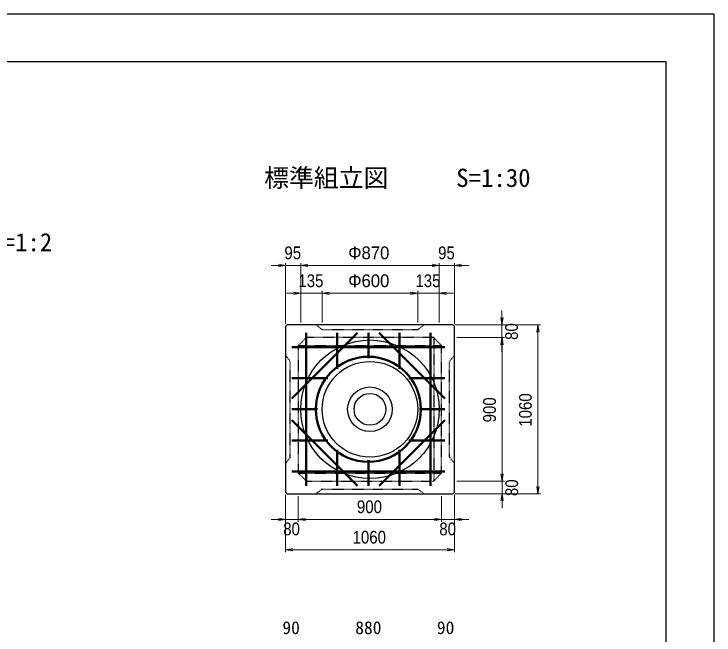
# Model space of a CAD drawing. Units: millimetres, scale not verified. Extents: x -210 to 210, y -148 to 148.
# Drawn here: x 63.5 to 210, y 18.6 to 148.5 of the extents above; entities that cross this region are included whole.
import ezdxf
from ezdxf.enums import TextEntityAlignment as Align

# ---------------------------------------------------------------- set-up
doc = ezdxf.new("R2010")
doc.units = ezdxf.units.MM
doc.linetypes.add('USER2', pattern=[4.7625, 3.175, -1.5875])
doc.layers.add('0-0', color=7, linetype='Continuous')
for name, color, linetype, lineweight in [('0-1_0', 9, 'Continuous', 25), ('0-2_dims', 2, 'Continuous', 13), ('0-5_pen3実線', 7, 'Continuous', 25), ('0-6_pen4実線', 6, 'Continuous', 25), ('0-8_pen2破線', 3, 'USER2', 25), ('0-9_鉄筋１', 7, 'Continuous', 50), ('0-A_鉄筋２', 7, 'Continuous', 50)]:
    doc.layers.add(name, color=color, linetype=linetype, lineweight=lineweight)
doc.styles.add('ＭＳ ゴシック', font='')
doc.styles.add('ＭＳ Ｐゴシック', font='')
doc.styles.get('ＭＳ ゴシック').set_extended_font_data('MS Gothic')
doc.styles.get('ＭＳ Ｐゴシック').set_extended_font_data('MS PGothic')

# ---------------------------------------------------------------- blocks, each defined once
blk = doc.blocks.new('部分図 1')
at = {"layer": '0-1_0'}
blk.add_lwpolyline([(0, 0), (12600, 0), (12600, 8910), (0, 8910)], close=True, dxfattribs=at)
at = {"layer": '0-2_dims'}
for p, q in [((9910, 6965), (9910, 7347.65)), ((10005, 6975), (10005, 7347.65)), ((10005, 6975), (10005, 7347.65)), ((10875, 6975), (10875, 7347.65)), ((10875, 6975), (10875, 7347.65)), ((10970, 6965), (10970, 7347.65)), ((9910, 7332.65), (9820, 7332.65)), ((10005, 7332.65), (9910, 7332.65)), ((10005, 7332.65), (10095, 7332.65)), ((10875, 7332.65), (10005, 7332.65)), ((10875, 7332.65), (10785, 7332.65)), ((10875, 7332.65), (10970, 7332.65)), ((10970, 7332.65), (11060, 7332.65)), ((10005, 6975), (10005, 7172.65)), ((10140, 6975), (10140, 7172.65)), ((10140, 6975), (10140, 7172.65)), ((10740, 6975), (10740, 7172.65)), ((10740, 6975), (10740, 7172.65)), ((10875, 6975), (10875, 7172.65)), ((10005, 7157.65), (9915, 7157.65)), ((10140, 7157.65), (10005, 7157.65)), ((10140, 7157.65), (10230, 7157.65)), ((10140, 7157.65), (10740, 7157.65)), ((10740, 7157.65), (10650, 7157.65)), ((10740, 7157.65), (10875, 7157.65)), ((10875, 7157.65), (10965, 7157.65)), ((11268.74, 6960), (11268.74, 7050)), ((10975, 6960), (11283.74, 6960)), ((10975, 6960), (11509.69, 6960)), ((11268.74, 6880), (11268.74, 6960)), ((11494.69, 5900), (11494.69, 6960)), ((10985, 6880), (11283.74, 6880)), ((10985, 6880), (11284.69, 6880)), ((11268.74, 6880), (11268.74, 6790)), ((11269.69, 6880), (11269.69, 5980)), ((11269.69, 5980), (11269.69, 6070)), ((10985, 5980), (11284.69, 5980)), ((10985, 5980), (11284.69, 5980)), ((11269.69, 5980), (11269.69, 5900)), ((9910, 5895), (9910, 5724.67)), ((9910, 5895), (9910, 5533.65)), ((10970, 5895), (10970, 5724.67)), ((10970, 5895), (10970, 5533.65)), ((10975, 5900), (11284.69, 5900)), ((10975, 5900), (11509.69, 5900)), ((11269.69, 5900), (11269.69, 5810)), ((9990, 5885), (9990, 5724.67)), ((9990, 5885), (9990, 5724.67)), ((10890, 5885), (10890, 5724.67)), ((10890, 5885), (10890, 5724.67)), ((9910, 5739.67), (9820, 5739.67)), ((9990, 5739.67), (9910, 5739.67)), ((9990, 5739.67), (10080, 5739.67)), ((9990, 5739.67), (10890, 5739.67)), ((10890, 5739.67), (10800, 5739.67)), ((10890, 5739.67), (10970, 5739.67)), ((10970, 5739.67), (11060, 5739.67)), ((9910, 5548.65), (10970, 5548.65))]:
    blk.add_line(p, q, dxfattribs=at)
for points in [[(9865, 7325.15), (9910, 7332.65), (9865, 7340.15)], [(10050, 7340.15), (10005, 7332.65), (10050, 7325.15)], [(10050, 7340.15), (10005, 7332.65), (10050, 7325.15)], [(10830, 7325.15), (10875, 7332.65), (10830, 7340.15)], [(10830, 7325.15), (10875, 7332.65), (10830, 7340.15)], [(11015, 7340.15), (10970, 7332.65), (11015, 7325.15)], [(9960, 7150.15), (10005, 7157.65), (9960, 7165.15)], [(10185, 7165.15), (10140, 7157.65), (10185, 7150.15)], [(10185, 7165.15), (10140, 7157.65), (10185, 7150.15)], [(10695, 7150.15), (10740, 7157.65), (10695, 7165.15)], [(10695, 7150.15), (10740, 7157.65), (10695, 7165.15)], [(10920, 7165.15), (10875, 7157.65), (10920, 7150.15)], [(11261.24, 7005), (11268.74, 6960), (11276.24, 7005)], [(11502.19, 6915), (11494.69, 6960), (11487.19, 6915)], [(11276.24, 6835), (11268.74, 6880), (11261.24, 6835)], [(11277.19, 6835), (11269.69, 6880), (11262.19, 6835)], [(11262.19, 6025), (11269.69, 5980), (11277.19, 6025)], [(11262.19, 6025), (11269.69, 5980), (11277.19, 6025)], [(11487.19, 5945), (11494.69, 5900), (11502.19, 5945)], [(11277.19, 5855), (11269.69, 5900), (11262.19, 5855)], [(9865, 5732.17), (9910, 5739.67), (9865, 5747.17)], [(10035, 5747.17), (9990, 5739.67), (10035, 5732.17)], [(10035, 5747.17), (9990, 5739.67), (10035, 5732.17)], [(10845, 5732.17), (10890, 5739.67), (10845, 5747.17)], [(10845, 5732.17), (10890, 5739.67), (10845, 5747.17)], [(11015, 5747.17), (10970, 5739.67), (11015, 5732.17)], [(9955, 5556.15), (9910, 5548.65), (9955, 5541.15)], [(10925, 5541.15), (10970, 5548.65), (10925, 5556.15)]]:
    blk.add_lwpolyline(points, dxfattribs=at)
at = {"layer": '0-5_pen3実線'}
for p, q in [((9920, 6960), (9910, 6950)), ((9910, 6950), (9910, 5910)), ((10960, 6960), (9920, 6960)), ((10960, 6960), (10970, 6950)), ((10970, 5910), (10970, 6950)), ((9910, 5910), (9920, 5900)), ((9920, 5900), (10960, 5900)), ((10970, 5910), (10960, 5900))]:
    blk.add_line(p, q, dxfattribs=at)
for radius in [435, 300, 140, 100]:
    blk.add_circle((10440, 6430), radius, dxfattribs=at)
at = {"layer": '0-6_pen4実線'}
blk.add_lwpolyline([(300, 300), (12300, 300), (12300, 8610), (300, 8610)], close=True, dxfattribs=at)
at = {"layer": '0-8_pen2破線'}
for p, q in [((10140, 6930), (10100, 6960)), ((9990, 6830), (10040, 6880)), ((10840, 6880), (10040, 6880)), ((10040, 6880), (10040, 5980)), ((10840, 6880), (10890, 6830)), ((10840, 6880), (10840, 5980)), ((9990, 6830), (9990, 6030)), ((9990, 6830), (10890, 6830)), ((10890, 6030), (10890, 6830)), ((10940, 6730), (10970, 6770)), ((10940, 6130), (10940, 6730)), ((9940, 6130), (9910, 6090)), ((10940, 6130), (10970, 6090)), ((10040, 5980), (9990, 6030)), ((9990, 6030), (10890, 6030)), ((10890, 6030), (10840, 5980)), ((10040, 5980), (10840, 5980)), ((10140, 5930), (10100, 5900)), ((10140, 5930), (10740, 5930)), ((10740, 5930), (10780, 5900))]:
    blk.add_line(p, q, dxfattribs=at)
for points in [[(10140, 6930), (10740, 6930), (10780, 6960)], [(9940, 6130), (9940, 6730), (9910, 6770)]]:
    blk.add_lwpolyline(points, dxfattribs=at)
at = {"layer": '0-9_鉄筋１'}
for p, q in [((9950, 6498.21), (10361.79, 6910)), ((10910, 6498.21), (10498.21, 6910)), ((10040, 6870), (10040, 5990)), ((10235, 6685), (10235, 6870)), ((10430, 6870), (10430, 6750)), ((10625, 6685), (10625, 6870)), ((10820, 6870), (10820, 5990)), ((9990, 6820), (10870, 6820)), ((9990, 6625), (10175, 6625)), ((10870, 6625), (10685, 6625)), ((9990, 6430), (10110, 6430)), ((10750, 6430), (10880, 6430)), ((10870, 6430), (10750, 6430)), ((9950, 6361.79), (10361.79, 5950)), ((10910, 6361.79), (10498.21, 5950)), ((9990, 6235), (10175, 6235)), ((10870, 6235), (10685, 6235)), ((10235, 6175), (10235, 5990)), ((10625, 6175), (10625, 5990)), ((10430, 6110), (10430, 5990)), ((9990, 6040), (10870, 6040))]:
    blk.add_line(p, q, dxfattribs=at)
blk.add_circle((10430, 6430), 330, dxfattribs=at)
at = {"layer": '0-A_鉄筋２'}
for p, q in [((10040, 6870), (10040, 6910)), ((10235, 6870), (10235, 6910)), ((10430, 6870), (10430, 6910)), ((10625, 6870), (10625, 6910)), ((10820, 6870), (10820, 6910)), ((9990, 6820), (9950, 6820)), ((10870, 6820), (10910, 6820)), ((10870, 6820), (10910, 6820)), ((9990, 6625), (9950, 6625)), ((10870, 6625), (10910, 6625)), ((9990, 6430), (9950, 6430)), ((10870, 6430), (10910, 6430)), ((9990, 6235), (9950, 6235)), ((10870, 6235), (10910, 6235)), ((9990, 6040), (9950, 6040)), ((10870, 6040), (10910, 6040)), ((10870, 6040), (10910, 6040)), ((10040, 5990), (10040, 5950)), ((10235, 5990), (10235, 5950)), ((10430, 5990), (10430, 5950)), ((10625, 5990), (10625, 5950)), ((10820, 5990), (10820, 5950))]:
    blk.add_line(p, q, dxfattribs=at)
at = {"layer": '0-2_dims', "color": 7, "style": 'ＭＳ Ｐゴシック', "width": 0.9}
for s, p in [('95', (9902.95, 7347.65)), ('95', (10867.95, 7347.65)), ('135', (9990.68, 7172.65)), ('135', (10725.68, 7172.65)), ('900', (10358.18, 5754.67)), ('80', (9895.45, 5615.58)), ('80', (10875.45, 5615.58)), ('1060', (10330.91, 5563.65))]:
    blk.add_text(s, height=79.98, dxfattribs=at).set_placement(p, align=Align.BOTTOM_LEFT)
at = {"layer": '0-2_dims', "color": 7}
for s, height, style, p in [('Φ870', 79.98, 'ＭＳ Ｐゴシック', (10303.64, 7347.65)), ('Φ600', 79.98, 'ＭＳ Ｐゴシック', (10303.64, 7172.65)), ('90', 80.65, 'ＭＳ ゴシック', (9890.15, 4995.5)), ('880', 80.65, 'ＭＳ ゴシック', (10347.65, 4995.5)), ('90', 80.65, 'ＭＳ ゴシック', (10860, 4995.5))]:
    blk.add_text(s, height=height, dxfattribs=dict(at, style=style)).set_placement(p, align=Align.BOTTOM_LEFT)
at = {"layer": '0-2_dims', "color": 7, "style": 'ＭＳ Ｐゴシック', "width": 0.9}
for s, p in [('80', (11392.83, 6865.45)), ('1060', (11479.69, 6320.91)), ('900', (11254.69, 6348.18)), ('80', (11393.78, 5885.45))]:
    blk.add_text(s, height=79.98, rotation=90, dxfattribs=at).set_placement(p, align=Align.BOTTOM_LEFT)
at = {"layer": '0-5_pen3実線', "style": 'ＭＳ ゴシック'}
for s, height, p in [('\u3000標準組立図\u3000', 114.3, (9620, 7790.73)), ('S=1:30', 114.4, (10981.65, 7790.73)), ('S=1:2', 114.3, (8056.44, 7387.16))]:
    blk.add_text(s, height=height, dxfattribs=at).set_placement(p, align=Align.BOTTOM_LEFT)

msp = doc.modelspace()

# ---------------------------------------------------------------- block references
at = {"layer": '0-0', "xscale": 0.0333333, "yscale": 0.0333333}
msp.add_blockref('部分図 1', (-210, -148.5), dxfattribs=at)

doc.saveas('drawing.dxf')
